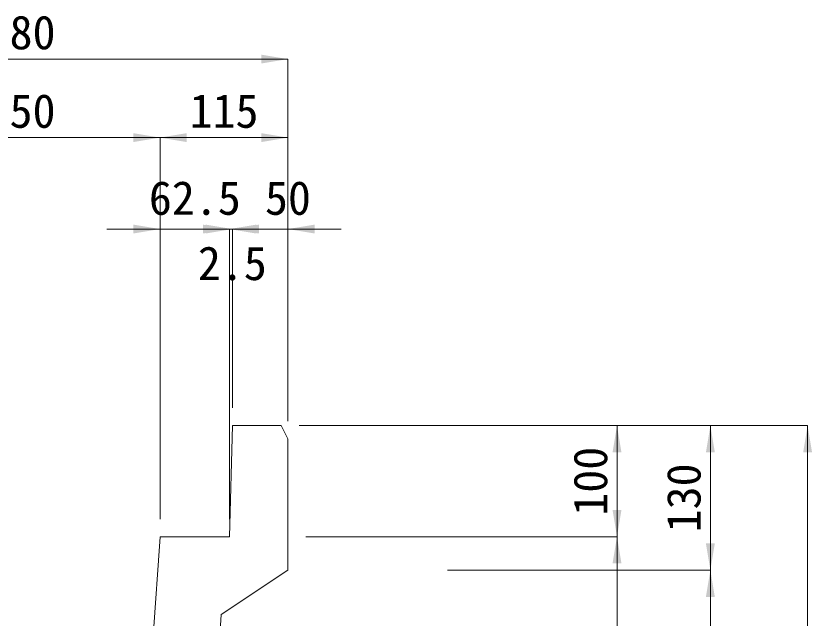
# Model space of a CAD drawing. Units: millimetres at full size; some dimension numbers follow another scale. Extents: x 47228 to 87734, y -20408 to -2620.
# Drawn here: x 51406 to 52122, y -15487 to -14945 of the extents above; entities that cross this region are included whole.
import ezdxf
from ezdxf.enums import TextEntityAlignment as Align

# ---------------------------------------------------------------- set-up
doc = ezdxf.new("R2010")
doc.units = ezdxf.units.MM
doc.header["$LTSCALE"] = 40
doc.layers.add('寸法線', color=7, linetype='Continuous', lineweight=9)
doc.layers.add('本体', color=2, linetype='Continuous', lineweight=13)
doc.styles.add('ＭＳ ゴシック', font='')
doc.styles.get('ＭＳ ゴシック').set_extended_font_data('MS Gothic')

# ---------------------------------------------------------------- blocks, each defined once
blk = doc.blocks.new('filled_arrow')
at = {"color": 0, "linetype": 'Continuous', "lineweight": -2}
blk.add_solid([(7.5, 1.25), (0, 0), (7.5, -1.25)], dxfattribs=at)

msp = doc.modelspace()

# ---------------------------------------------------------------- linework, layer by layer
at = {"layer": '寸法線'}
for p, q in [((51171.06, -14984), (51651.06, -14984)), ((51651.06, -15309.65), (51651.06, -14984)), ((51286.06, -15054.63), (51536.06, -15054.63)), ((51536.06, -15397.65), (51536.06, -15054.63)), ((51536.06, -15054.63), (51651.06, -15054.63)), ((51536.06, -15397.65), (51536.06, -15054.63)), ((51651.06, -15309.65), (51651.06, -15054.63)), ((51488.06, -15136.88), (51646.56, -15136.88)), ((51536.06, -15397.65), (51536.06, -15136.88)), ((51550.56, -15136.88), (51649.06, -15136.88)), ((51553.06, -15136.88), (51699.06, -15136.88)), ((51598.56, -15397.65), (51598.56, -15136.88)), ((51598.56, -15397.65), (51598.56, -15136.88)), ((51601.06, -15297.65), (51601.06, -15136.88)), ((51601.06, -15297.65), (51601.06, -15136.88)), ((51651.06, -15309.65), (51651.06, -15136.88)), ((51661.06, -15313.65), (51946.98, -15313.65)), ((51661.06, -15313.65), (52030.96, -15313.65)), ((51661.06, -15313.65), (52118.41, -15313.65)), ((51946.98, -15413.65), (51946.98, -15313.65)), ((52030.96, -15443.65), (52030.96, -15313.65)), ((52118.41, -15723.65), (52118.41, -15313.65)), ((51667.06, -15413.65), (51946.98, -15413.65)), ((51667.06, -15413.65), (51946.98, -15413.65)), ((51946.98, -15663.65), (51946.98, -15413.65)), ((51794.56, -15443.65), (52030.96, -15443.65)), ((51794.56, -15443.65), (52030.96, -15443.65)), ((52030.96, -15723.65), (52030.96, -15443.65))]:
    msp.add_line(p, q, dxfattribs=at)
at = {"layer": '本体'}
for p, q in [((51598.56, -15413.65), (51601.06, -15313.65)), ((51601.06, -15313.65), (51645.06, -15313.65)), ((51651.06, -15325.65), (51645.06, -15313.65)), ((51651.06, -15443.65), (51651.06, -15325.65)), ((51536.06, -15413.65), (51521.82, -15617.14)), ((51536.06, -15413.65), (51598.56, -15413.65)), ((51651.06, -15443.65), (51591.06, -15483.65)), ((51591.06, -15483.65), (51576.88, -15687.83))]:
    msp.add_line(p, q, dxfattribs=at)

# ---------------------------------------------------------------- block references
at = {"layer": '寸法線', "xscale": 3.2, "yscale": 3.2}
for p, rotation in [((51651.06, -14984), 180), ((51536.06, -15054.63), 180), ((51651.06, -15054.63), 180), ((51536.06, -15136.88), 180), ((51598.56, -15136.88), 180), ((51601.06, -15136.88), 180), ((51946.98, -15313.65), 270), ((52030.96, -15313.65), 270), ((52118.41, -15313.65), 270), ((51946.98, -15413.65), 90), ((51946.98, -15413.65), 270), ((52030.96, -15443.65), 90), ((52030.96, -15443.65), 270)]:
    msp.add_blockref('filled_arrow', p, dxfattribs=dict(at, rotation=rotation))
for p in [(51536.06, -15054.63), (51598.56, -15136.88), (51601.06, -15136.88), (51651.06, -15136.88)]:
    msp.add_blockref('filled_arrow', p, dxfattribs=at)

# ---------------------------------------------------------------- texts
at = {"layer": '寸法線', "style": 'ＭＳ ゴシック'}
for s, p in [('480', (51411.06, -14960)), ('250', (51411.06, -15030.63)), ('115', (51593.56, -15030.63)), ('62.5', (51567.31, -15108.88)), ('50', (51651.06, -15108.88)), ('2.5', (51601.06, -15167.6))]:
    msp.add_text(s, height=30.38, dxfattribs=at).set_placement(p, align=Align.MIDDLE_CENTER)
for s, p in [('100', (51922.98, -15363.65)), ('130', (52006.96, -15378.65))]:
    msp.add_text(s, height=30.38, rotation=90, dxfattribs=at).set_placement(p, align=Align.MIDDLE_CENTER)

doc.saveas('drawing.dxf')
